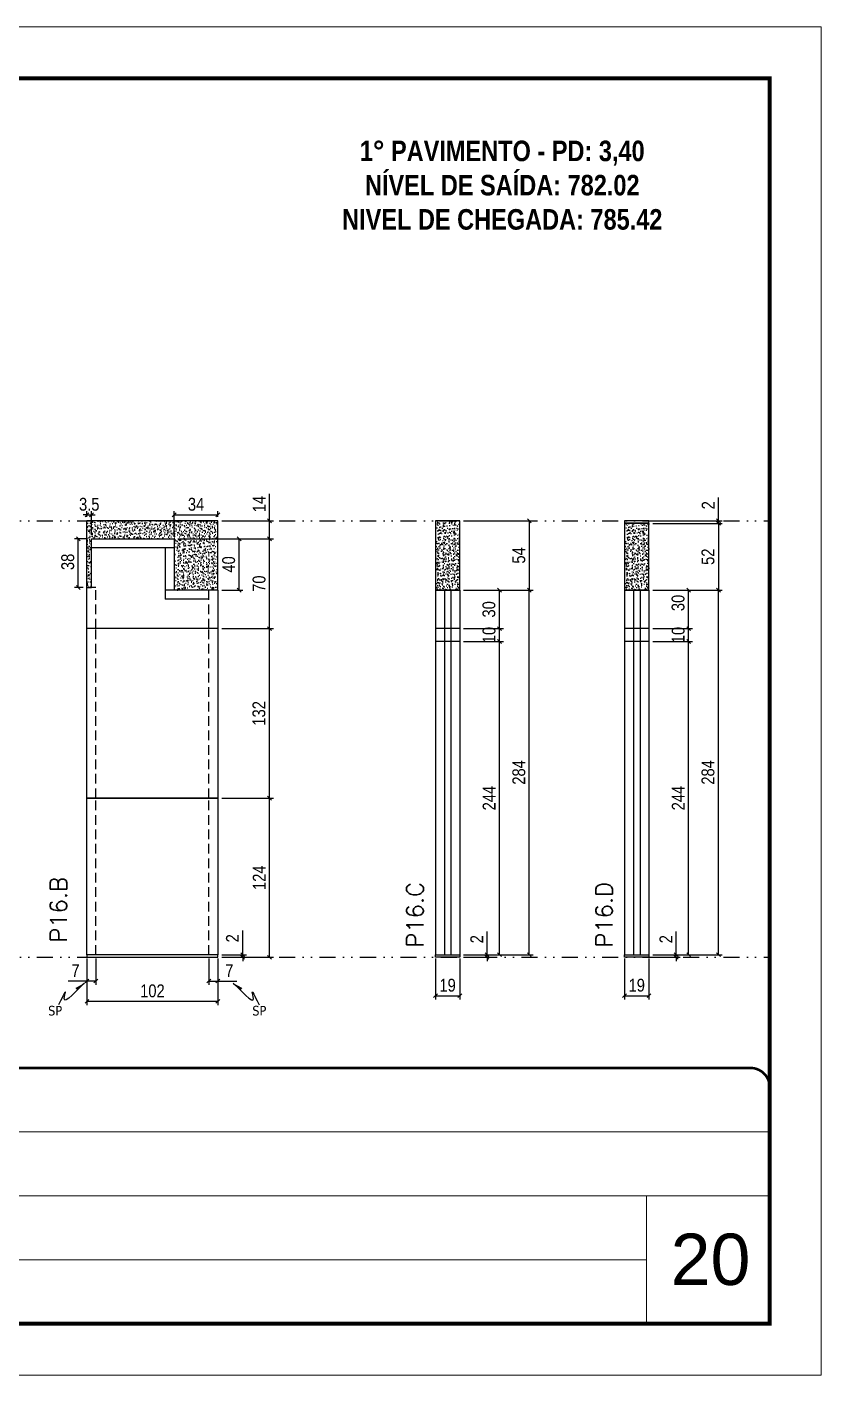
# Model space of a CAD drawing. Header units: millimetres. Extents: x 169816 to 178745, y 96537 to 113647.
# Drawn here: x 175451 to 176070, y 106874 to 107924 of the extents above; entities that cross this region are included whole.
import ezdxf

# ---------------------------------------------------------------- set-up
doc = ezdxf.new("R2010")
doc.units = ezdxf.units.MM
for name, pattern in [('CONTINUO', [0]), ('DASHED', [0.75, 0.5, -0.25]), ('DIVIDE2', [0.625, 0.25, -0.125, 0, -0.125, 0, -0.125]), ('HIDDEN', [0.375, 0.25, -0.125])]:
    doc.linetypes.add(name, pattern=pattern)
for name, color, linetype, lineweight in [('CARIMBO', 255, 'Continuous', 9), ('Folhas', 255, 'Continuous', 9), ('SARRAFO DE PRESSAO', 251, 'DASHED', 9), ('Texto Seção', 7, 'Continuous', 15)]:
    doc.layers.add(name, color=color, linetype=linetype, lineweight=lineweight)
for name, color, linetype in [('COTA', 241, 'Continuous'), ('NOMENCLATURA', 7, 'Continuous'), ('Nível', 160, 'Continuous'), ('Painéis', 200, 'Continuous'), ('SARR_2.2x7', 40, 'Continuous'), ('Sarrafo de Pressão', 42, 'HIDDEN'), ('texto', 7, 'Continuous')]:
    doc.layers.add(name, color=color, linetype=linetype)
doc.styles.add('ARIAL', font='arial.ttf')
doc.styles.add('COTA TECNICA', font='techl___.ttf', dxfattribs={"height": 10})
doc.styles.add('COTA TECNICA-50', font='techl___.ttf', dxfattribs={"height": 10})
doc.styles.add('REGUA-120', font='ROMANS.shx', dxfattribs={"height": 15})
doc.styles.add('ROMANC', font='techb___.ttf', dxfattribs={"height": 2.5})
doc.styles.get("Standard").update_dxf_attribs({"font": 'arial.ttf'})
doc.dimstyles.new('COTA PAINEL-50', dxfattribs={"dimtxt": 10, "dimasz": 3, "dimexe": 3, "dimexo": 3, "dimgap": 3, "dimtad": 1, "dimdec": 1, "dimzin": 12, "dimdsep": 46, "dimtxsty": 'COTA TECNICA-50', "dimblk1": 'OBLIQUE', "dimblk2": 'OBLIQUE', "dimsah": 1, "dimcen": 0.9, "dimclrd": 4, "dimclre": 4, "dimclrt": 240, "dimadec": 1, "dimazin": 3, "dimtfac": 1, "dimtdec": 1, "dimtmove": 0, "dimatfit": 3, "dimfxl": 1, "dimtolj": 1, "dimtzin": 12, "dimarcsym": 0})
doc.dimstyles.new('PAINEL', dxfattribs={"dimtxt": 10, "dimasz": 3, "dimexe": 3, "dimexo": 3, "dimgap": 3, "dimtad": 1, "dimdec": 1, "dimzin": 12, "dimdsep": 46, "dimtxsty": 'COTA TECNICA', "dimblk1": 'OBLIQUE', "dimblk2": 'OBLIQUE', "dimsah": 1, "dimcen": 0.9, "dimclrd": 4, "dimclre": 4, "dimclrt": 240, "dimadec": 1, "dimazin": 3, "dimtfac": 1, "dimtdec": 1, "dimtmove": 0, "dimatfit": 3, "dimfxl": 1, "dimtolj": 1, "dimtzin": 12, "dimarcsym": 0})
doc.dimstyles.get("Standard").update_dxf_attribs({"dimtxt": 0.18, "dimasz": 0.18, "dimexe": 0.18, "dimexo": 0.0625, "dimgap": 0.09, "dimtad": 0, "dimtih": 1, "dimtoh": 1, "dimdec": 4, "dimzin": 0, "dimdsep": 46, "dimtxsty": 'Standard', "dimcen": 0.09, "dimadec": 0, "dimazin": 0, "dimtfac": 1, "dimtdec": 4, "dimtofl": 0, "dimtmove": 0, "dimatfit": 3, "dimfxl": 1, "dimtolj": 1, "dimtzin": 0, "dimarcsym": 0})

# ---------------------------------------------------------------- blocks, each defined once
blk = doc.blocks.new('9999999999')
at = {"color": 30, "linetype": 'CONTINUO'}
for p, q in [((98564.6, 34379.6), (99584, 34379.6)), ((98564.6, 34329.8), (99488, 34329.8)), ((99584, 34329.8), (99488, 34329.8)), ((99488, 34329.8), (99488, 34230.2)), ((98564.6, 34280), (99488, 34280))]:
    blk.add_line(p, q, dxfattribs=at)
at = {"color": 30, "linetype": 'CONTINUO', "const_width": 2}
blk.add_lwpolyline([(99584, 34230.2), (99584, 34414.4, 0.414214), (99569, 34429.4), (98229, 34429.4, 0.414214), (98214, 34414.4), (98214, 34245.2, 0.414214), (98229, 34230.2), (99584, 34230.2)], format="xyb", dxfattribs=at)
at = {"layer": 'Folhas'}
blk.add_lwpolyline([(98139, 34190.2), (99624, 34190.2), (99624, 35240.2), (98139, 35240.2)], close=True, dxfattribs=at)
at = {"layer": 'Folhas', "color": 30, "const_width": 3}
blk.add_lwpolyline([(98214, 34230.2), (99584, 34230.2), (99584, 35200.2), (98214, 35200.2)], close=True, dxfattribs=at)
blk = doc.blocks.new('_Oblique')
at = {"color": 0, "linetype": 'ByBlock', "lineweight": -2}
blk.add_line((-0.5, -0.5), (0.5, 0.5), dxfattribs=at)
blk = doc.blocks.new('*D770')
at = {"layer": 'COTA', "color": 4, "lineweight": -2, "transparency": 16777216}
for p, q in [((175769.2, 107198.6), (175769.2, 107166.7)), ((175788.2, 107198.6), (175788.2, 107166.7)), ((175769.2, 107169.7), (175788.2, 107169.7))]:
    blk.add_line(p, q, dxfattribs=at)
at = {"layer": 'Defpoints', "color": 0, "transparency": 16777216}
for p in [(175769.2, 107201.6), (175788.2, 107201.6), (175788.2, 107169.7)]:
    blk.add_point(p, dxfattribs=at)
at = {"layer": 'COTA', "color": 4, "lineweight": -2, "transparency": 16777216, "xscale": 3, "yscale": 3, "zscale": 3, "rotation": 180}
blk.add_blockref('_Oblique', (175769.2, 107169.7), dxfattribs=at)
at = {"layer": 'COTA', "color": 4, "lineweight": -2, "transparency": 16777216, "xscale": 3, "yscale": 3, "zscale": 3}
blk.add_blockref('_Oblique', (175788.2, 107169.7), dxfattribs=at)
at = {"layer": 'COTA', "color": 240, "transparency": 16777216, "insert": (175778.7, 107177.8), "char_height": 10, "attachment_point": 5, "style": 'COTA TECNICA'}
blk.add_mtext('\\A1;19', dxfattribs=at)
blk = doc.blocks.new('*D771')
at = {"layer": 'COTA', "color": 4, "lineweight": -2, "transparency": 16777216}
for p, q in [((175809.4, 107201.6), (175809.4, 107219.7)), ((175791.2, 107201.6), (175812.4, 107201.6)), ((175791.2, 107199.6), (175812.4, 107199.6)), ((175809.4, 107199.6), (175809.4, 107201.6)), ((175809.4, 107199.6), (175809.4, 107196.6))]:
    blk.add_line(p, q, dxfattribs=at)
at = {"layer": 'Defpoints', "color": 0, "transparency": 16777216}
for p in [(175788.2, 107201.6), (175788.2, 107199.6), (175809.4, 107201.6)]:
    blk.add_point(p, dxfattribs=at)
at = {"layer": 'COTA', "color": 4, "lineweight": -2, "transparency": 16777216, "xscale": 3, "yscale": 3, "zscale": 3}
for p, rotation in [((175809.4, 107201.6), 270), ((175809.4, 107199.6), 90)]:
    blk.add_blockref('_Oblique', p, dxfattribs=dict(at, rotation=rotation))
at = {"layer": 'COTA', "color": 240, "transparency": 16777216, "insert": (175801.4, 107213.7), "char_height": 10, "attachment_point": 5, "rotation": 90, "style": 'COTA TECNICA-50'}
blk.add_mtext('\\A1;2', dxfattribs=at)
blk = doc.blocks.new('*D1055')
at = {"layer": 'COTA', "color": 4, "linetype": 'ByBlock', "lineweight": -2, "transparency": 16777216}
for p, q in [((175791.2, 107539.6), (175845.3, 107539.6)), ((175842.3, 107539.6), (175842.3, 107485.6)), ((175791.2, 107485.6), (175845.3, 107485.6))]:
    blk.add_line(p, q, dxfattribs=at)
at = {"layer": 'Defpoints', "color": 0, "linetype": 'ByBlock', "transparency": 16777216}
for p in [(175788.2, 107539.6), (175788.2, 107485.6), (175842.3, 107485.6)]:
    blk.add_point(p, dxfattribs=at)
at = {"layer": 'COTA', "color": 4, "linetype": 'ByBlock', "lineweight": -2, "transparency": 16777216, "xscale": 3, "yscale": 3, "zscale": 3}
for p, rotation in [((175842.3, 107539.6), 90), ((175842.3, 107485.6), 270)]:
    blk.add_blockref('_Oblique', p, dxfattribs=dict(at, rotation=rotation))
at = {"layer": 'COTA', "color": 240, "linetype": 'ByBlock', "transparency": 16777216, "insert": (175834.2, 107512.6), "char_height": 10, "attachment_point": 5, "rotation": 90, "style": 'COTA TECNICA'}
blk.add_mtext('\\A1;54', dxfattribs=at)
blk = doc.blocks.new('*D772')
at = {"layer": 'COTA', "color": 4, "lineweight": -2, "transparency": 16777216}
for p, q in [((175791.2, 107455.6), (175822.1, 107455.6)), ((175819.1, 107445.6), (175819.1, 107455.6)), ((175791.2, 107445.6), (175822.1, 107445.6))]:
    blk.add_line(p, q, dxfattribs=at)
at = {"layer": 'Defpoints', "color": 0, "transparency": 16777216}
for p in [(175788.2, 107455.6), (175819.1, 107455.6), (175788.2, 107445.6)]:
    blk.add_point(p, dxfattribs=at)
at = {"layer": 'COTA', "color": 4, "lineweight": -2, "transparency": 16777216, "xscale": 3, "yscale": 3, "zscale": 3}
for p, rotation in [((175819.1, 107455.6), 90), ((175819.1, 107445.6), 270)]:
    blk.add_blockref('_Oblique', p, dxfattribs=dict(at, rotation=rotation))
at = {"layer": 'COTA', "color": 240, "transparency": 16777216, "insert": (175811, 107450.6), "char_height": 10, "attachment_point": 5, "rotation": 90, "style": 'COTA TECNICA-50'}
blk.add_mtext('\\A1;10', dxfattribs=at)
blk = doc.blocks.new('*D1056')
at = {"layer": 'COTA', "color": 4, "lineweight": -2, "transparency": 16777216}
for p, q in [((175791.2, 107445.6), (175822.1, 107445.6)), ((175819.1, 107201.6), (175819.1, 107445.6)), ((175791.2, 107201.6), (175822.1, 107201.6))]:
    blk.add_line(p, q, dxfattribs=at)
at = {"layer": 'Defpoints', "color": 0, "transparency": 16777216}
for p in [(175788.2, 107445.6), (175819.1, 107445.6), (175788.2, 107201.6)]:
    blk.add_point(p, dxfattribs=at)
at = {"layer": 'COTA', "color": 4, "lineweight": -2, "transparency": 16777216, "xscale": 3, "yscale": 3, "zscale": 3}
for p, rotation in [((175819.1, 107445.6), 90), ((175819.1, 107201.6), 270)]:
    blk.add_blockref('_Oblique', p, dxfattribs=dict(at, rotation=rotation))
at = {"layer": 'COTA', "color": 240, "transparency": 16777216, "insert": (175811, 107323.6), "char_height": 10, "attachment_point": 5, "rotation": 90, "style": 'COTA TECNICA'}
blk.add_mtext('\\A1;244', dxfattribs=at)
blk = doc.blocks.new('*D773')
at = {"layer": 'COTA', "color": 4, "lineweight": -2, "transparency": 16777216}
for p, q in [((175497.8, 107198.6), (175497.8, 107162.3)), ((175599.8, 107198.6), (175599.8, 107162.3)), ((175599.8, 107165.3), (175497.8, 107165.3))]:
    blk.add_line(p, q, dxfattribs=at)
at = {"layer": 'Defpoints', "color": 0, "transparency": 16777216}
for p in [(175497.8, 107201.6), (175599.8, 107201.6), (175497.8, 107165.3)]:
    blk.add_point(p, dxfattribs=at)
at = {"layer": 'COTA', "color": 4, "lineweight": -2, "transparency": 16777216, "xscale": 3, "yscale": 3, "zscale": 3, "rotation": 180}
blk.add_blockref('_Oblique', (175497.8, 107165.3), dxfattribs=at)
at = {"layer": 'COTA', "color": 4, "lineweight": -2, "transparency": 16777216, "xscale": 3, "yscale": 3, "zscale": 3}
blk.add_blockref('_Oblique', (175599.8, 107165.3), dxfattribs=at)
at = {"layer": 'COTA', "color": 240, "transparency": 16777216, "insert": (175548.8, 107173.4), "char_height": 10, "attachment_point": 5, "style": 'COTA TECNICA'}
blk.add_mtext('\\A1;102', dxfattribs=at)
blk = doc.blocks.new('*D774')
at = {"layer": 'COTA', "color": 4, "lineweight": -2, "transparency": 16777216}
for p, q in [((175592.8, 107198.6), (175592.8, 107178.1)), ((175599.8, 107196.6), (175599.8, 107178.1)), ((175592.8, 107181.1), (175599.8, 107181.1)), ((175599.8, 107181.1), (175614.5, 107181.1))]:
    blk.add_line(p, q, dxfattribs=at)
at = {"layer": 'Defpoints', "color": 0, "transparency": 16777216}
for p in [(175592.8, 107201.6), (175599.8, 107199.6), (175599.8, 107181.1)]:
    blk.add_point(p, dxfattribs=at)
at = {"layer": 'COTA', "color": 4, "lineweight": -2, "transparency": 16777216, "xscale": 3, "yscale": 3, "zscale": 3, "rotation": 180}
blk.add_blockref('_Oblique', (175592.8, 107181.1), dxfattribs=at)
at = {"layer": 'COTA', "color": 4, "lineweight": -2, "transparency": 16777216, "xscale": 3, "yscale": 3, "zscale": 3}
blk.add_blockref('_Oblique', (175599.8, 107181.1), dxfattribs=at)
at = {"layer": 'COTA', "color": 240, "transparency": 16777216, "insert": (175608.7, 107189.2), "char_height": 10, "attachment_point": 5, "style": 'COTA TECNICA-50'}
blk.add_mtext('\\A1;7', dxfattribs=at)
blk = doc.blocks.new('*D775')
at = {"layer": 'COTA', "color": 4, "lineweight": -2, "transparency": 16777216}
for p, q in [((175497.8, 107196.6), (175497.8, 107178.1)), ((175504.8, 107198.6), (175504.8, 107178.1)), ((175497.8, 107181.1), (175483.1, 107181.1)), ((175504.8, 107181.1), (175497.8, 107181.1))]:
    blk.add_line(p, q, dxfattribs=at)
at = {"layer": 'Defpoints', "color": 0, "transparency": 16777216}
for p in [(175497.8, 107199.6), (175504.8, 107201.6), (175497.8, 107181.1)]:
    blk.add_point(p, dxfattribs=at)
at = {"layer": 'COTA', "color": 4, "lineweight": -2, "transparency": 16777216, "xscale": 3, "yscale": 3, "zscale": 3, "rotation": 180}
blk.add_blockref('_Oblique', (175497.8, 107181.1), dxfattribs=at)
at = {"layer": 'COTA', "color": 4, "lineweight": -2, "transparency": 16777216, "xscale": 3, "yscale": 3, "zscale": 3}
blk.add_blockref('_Oblique', (175504.8, 107181.1), dxfattribs=at)
at = {"layer": 'COTA', "color": 240, "transparency": 16777216, "insert": (175488.9, 107189.2), "char_height": 10, "attachment_point": 5, "style": 'COTA TECNICA-50'}
blk.add_mtext('\\A1;7', dxfattribs=at)
blk = doc.blocks.new('*D776')
at = {"layer": 'COTA', "color": 4, "linetype": 'ByBlock', "lineweight": -2, "transparency": 16777216}
for p, q in [((175602.8, 107323.6), (175643, 107323.6)), ((175640, 107199.6), (175640, 107323.6)), ((175602.8, 107199.6), (175643, 107199.6))]:
    blk.add_line(p, q, dxfattribs=at)
at = {"layer": 'Defpoints', "color": 0, "linetype": 'ByBlock', "transparency": 16777216}
for p in [(175599.8, 107323.6), (175640, 107323.6), (175599.8, 107199.6)]:
    blk.add_point(p, dxfattribs=at)
at = {"layer": 'COTA', "color": 4, "linetype": 'ByBlock', "lineweight": -2, "transparency": 16777216, "xscale": 3, "yscale": 3, "zscale": 3}
for p, rotation in [((175640, 107323.6), 90), ((175640, 107199.6), 270)]:
    blk.add_blockref('_Oblique', p, dxfattribs=dict(at, rotation=rotation))
at = {"layer": 'COTA', "color": 240, "linetype": 'ByBlock', "transparency": 16777216, "insert": (175632, 107261.6), "char_height": 10, "attachment_point": 5, "rotation": 90, "style": 'COTA TECNICA'}
blk.add_mtext('\\A1;124', dxfattribs=at)
blk = doc.blocks.new('*D777')
at = {"layer": 'COTA', "color": 4, "lineweight": -2, "transparency": 16777216}
for p, q in [((175619.1, 107201.6), (175619.1, 107220.4)), ((175602.8, 107201.6), (175622.1, 107201.6)), ((175602.8, 107199.6), (175622.1, 107199.6)), ((175619.1, 107199.6), (175619.1, 107201.6)), ((175619.1, 107199.6), (175619.1, 107196.6))]:
    blk.add_line(p, q, dxfattribs=at)
at = {"layer": 'Defpoints', "color": 0, "transparency": 16777216}
for p in [(175599.8, 107201.6), (175599.8, 107199.6), (175619.1, 107199.6)]:
    blk.add_point(p, dxfattribs=at)
at = {"layer": 'COTA', "color": 4, "lineweight": -2, "transparency": 16777216, "xscale": 3, "yscale": 3, "zscale": 3}
for p, rotation in [((175619.1, 107201.6), 270), ((175619.1, 107199.6), 90)]:
    blk.add_blockref('_Oblique', p, dxfattribs=dict(at, rotation=rotation))
at = {"layer": 'COTA', "color": 240, "transparency": 16777216, "insert": (175611.1, 107214.4), "char_height": 10, "attachment_point": 5, "rotation": 90, "style": 'COTA TECNICA-50'}
blk.add_mtext('\\A1;2', dxfattribs=at)
blk = doc.blocks.new('*D778')
at = {"layer": 'COTA', "color": 4, "linetype": 'ByBlock', "lineweight": -2, "transparency": 16777216}
for p, q in [((175602.8, 107323.6), (175643, 107323.6)), ((175640, 107199.6), (175640, 107323.6)), ((175602.8, 107199.6), (175643, 107199.6))]:
    blk.add_line(p, q, dxfattribs=at)
at = {"layer": 'Defpoints', "color": 0, "linetype": 'ByBlock', "transparency": 16777216}
for p in [(175599.8, 107323.6), (175640, 107323.6), (175599.8, 107199.6)]:
    blk.add_point(p, dxfattribs=at)
at = {"layer": 'COTA', "color": 4, "linetype": 'ByBlock', "lineweight": -2, "transparency": 16777216, "xscale": 3, "yscale": 3, "zscale": 3}
for p, rotation in [((175640, 107323.6), 90), ((175640, 107199.6), 270)]:
    blk.add_blockref('_Oblique', p, dxfattribs=dict(at, rotation=rotation))
at = {"layer": 'COTA', "color": 240, "linetype": 'ByBlock', "transparency": 16777216, "insert": (175632, 107261.6), "char_height": 10, "attachment_point": 5, "rotation": 90, "style": 'COTA TECNICA'}
blk.add_mtext('\\A1;124', dxfattribs=at)
blk = doc.blocks.new('*D779')
at = {"layer": 'COTA', "color": 4, "lineweight": -2, "transparency": 16777216}
for p, q in [((175640, 107539.6), (175640, 107560.7)), ((175602.8, 107539.6), (175643, 107539.6)), ((175640, 107525.6), (175640, 107539.6)), ((175602.8, 107525.6), (175643, 107525.6))]:
    blk.add_line(p, q, dxfattribs=at)
at = {"layer": 'Defpoints', "color": 0, "transparency": 16777216}
for p in [(175599.8, 107539.6), (175599.8, 107525.6), (175640, 107525.6)]:
    blk.add_point(p, dxfattribs=at)
at = {"layer": 'COTA', "color": 4, "lineweight": -2, "transparency": 16777216, "xscale": 3, "yscale": 3, "zscale": 3}
for p, rotation in [((175640, 107539.6), 90), ((175640, 107525.6), 270)]:
    blk.add_blockref('_Oblique', p, dxfattribs=dict(at, rotation=rotation))
at = {"layer": 'COTA', "color": 240, "transparency": 16777216, "insert": (175632, 107552.6), "char_height": 10, "attachment_point": 5, "rotation": 90, "style": 'COTA TECNICA-50'}
blk.add_mtext('\\A1;14', dxfattribs=at)
blk = doc.blocks.new('*D1057')
at = {"layer": 'COTA', "color": 4, "lineweight": -2, "transparency": 16777216}
for p, q in [((175498.3, 107525.6), (175488.1, 107525.6)), ((175491.1, 107487.6), (175491.1, 107525.6)), ((175494.8, 107487.6), (175488.1, 107487.6))]:
    blk.add_line(p, q, dxfattribs=at)
at = {"layer": 'Defpoints', "color": 0, "transparency": 16777216}
for p in [(175491.1, 107525.6), (175501.3, 107525.6), (175497.8, 107487.6)]:
    blk.add_point(p, dxfattribs=at)
at = {"layer": 'COTA', "color": 4, "lineweight": -2, "transparency": 16777216, "xscale": 3, "yscale": 3, "zscale": 3}
for p, rotation in [((175491.1, 107525.6), 90), ((175491.1, 107487.6), 270)]:
    blk.add_blockref('_Oblique', p, dxfattribs=dict(at, rotation=rotation))
at = {"layer": 'COTA', "color": 240, "transparency": 16777216, "insert": (175482.9, 107507.6), "char_height": 10, "attachment_point": 5, "rotation": 90, "style": 'COTA TECNICA'}
blk.add_mtext('\\A1;38', dxfattribs=at)
blk = doc.blocks.new('*D780')
at = {"layer": 'COTA', "color": 4, "lineweight": -2, "transparency": 16777216}
for p, q in [((175791.2, 107485.6), (175845.3, 107485.6)), ((175842.3, 107201.6), (175842.3, 107485.6)), ((175791.2, 107201.6), (175845.3, 107201.6))]:
    blk.add_line(p, q, dxfattribs=at)
at = {"layer": 'Defpoints', "color": 0, "transparency": 16777216}
for p in [(175788.2, 107485.6), (175842.3, 107485.6), (175788.2, 107201.6)]:
    blk.add_point(p, dxfattribs=at)
at = {"layer": 'COTA', "color": 4, "lineweight": -2, "transparency": 16777216, "xscale": 3, "yscale": 3, "zscale": 3}
for p, rotation in [((175842.3, 107485.6), 90), ((175842.3, 107201.6), 270)]:
    blk.add_blockref('_Oblique', p, dxfattribs=dict(at, rotation=rotation))
at = {"layer": 'COTA', "color": 240, "transparency": 16777216, "insert": (175834.2, 107343.6), "char_height": 10, "attachment_point": 5, "rotation": 90, "style": 'COTA TECNICA'}
blk.add_mtext('\\A1;284', dxfattribs=at)
blk = doc.blocks.new('*D1068')
at = {"layer": 'COTA', "color": 4, "lineweight": -2, "transparency": 16777216}
for p, q in [((175497.8, 107544.2), (175494.8, 107544.2)), ((175497.8, 107542.6), (175497.8, 107547.2)), ((175497.8, 107544.2), (175501.3, 107544.2)), ((175501.3, 107528.6), (175501.3, 107547.2)), ((175501.3, 107544.2), (175504.3, 107544.2))]:
    blk.add_line(p, q, dxfattribs=at)
at = {"layer": 'Defpoints', "color": 0, "transparency": 16777216}
for p in [(175501.3, 107544.2), (175497.8, 107539.6), (175501.3, 107525.6)]:
    blk.add_point(p, dxfattribs=at)
at = {"layer": 'COTA', "color": 4, "lineweight": -2, "transparency": 16777216, "xscale": 3, "yscale": 3, "zscale": 3}
blk.add_blockref('_Oblique', (175497.8, 107544.2), dxfattribs=at)
at = {"layer": 'COTA', "color": 4, "lineweight": -2, "transparency": 16777216, "xscale": 3, "yscale": 3, "zscale": 3, "rotation": 180}
blk.add_blockref('_Oblique', (175501.3, 107544.2), dxfattribs=at)
at = {"layer": 'COTA', "color": 240, "transparency": 16777216, "insert": (175499.6, 107552.4), "char_height": 10, "attachment_point": 5, "style": 'COTA TECNICA'}
blk.add_mtext('\\A1;3.5', dxfattribs=at)
blk = doc.blocks.new('*D802')
at = {"layer": 'COTA', "color": 4, "lineweight": -2, "transparency": 16777216}
for p, q in [((175916.5, 107198.6), (175916.5, 107166.7)), ((175935.5, 107198.6), (175935.5, 107166.7)), ((175916.5, 107169.7), (175935.5, 107169.7))]:
    blk.add_line(p, q, dxfattribs=at)
at = {"layer": 'Defpoints', "color": 0, "transparency": 16777216}
for p in [(175916.5, 107201.6), (175935.5, 107201.6), (175935.5, 107169.7)]:
    blk.add_point(p, dxfattribs=at)
at = {"layer": 'COTA', "color": 4, "lineweight": -2, "transparency": 16777216, "xscale": 3, "yscale": 3, "zscale": 3, "rotation": 180}
blk.add_blockref('_Oblique', (175916.5, 107169.7), dxfattribs=at)
at = {"layer": 'COTA', "color": 4, "lineweight": -2, "transparency": 16777216, "xscale": 3, "yscale": 3, "zscale": 3}
blk.add_blockref('_Oblique', (175935.5, 107169.7), dxfattribs=at)
at = {"layer": 'COTA', "color": 240, "transparency": 16777216, "insert": (175926, 107177.8), "char_height": 10, "attachment_point": 5, "style": 'COTA TECNICA'}
blk.add_mtext('\\A1;19', dxfattribs=at)
blk = doc.blocks.new('*D803')
at = {"layer": 'COTA', "color": 4, "lineweight": -2, "transparency": 16777216}
for p, q in [((175956.7, 107201.6), (175956.7, 107219.7)), ((175938.5, 107201.6), (175959.7, 107201.6)), ((175938.5, 107199.6), (175959.7, 107199.6)), ((175956.7, 107199.6), (175956.7, 107201.6)), ((175956.7, 107199.6), (175956.7, 107196.6))]:
    blk.add_line(p, q, dxfattribs=at)
at = {"layer": 'Defpoints', "color": 0, "transparency": 16777216}
for p in [(175935.5, 107201.6), (175935.5, 107199.6), (175956.7, 107201.6)]:
    blk.add_point(p, dxfattribs=at)
at = {"layer": 'COTA', "color": 4, "lineweight": -2, "transparency": 16777216, "xscale": 3, "yscale": 3, "zscale": 3}
for p, rotation in [((175956.7, 107201.6), 270), ((175956.7, 107199.6), 90)]:
    blk.add_blockref('_Oblique', p, dxfattribs=dict(at, rotation=rotation))
at = {"layer": 'COTA', "color": 240, "transparency": 16777216, "insert": (175948.7, 107213.7), "char_height": 10, "attachment_point": 5, "rotation": 90, "style": 'COTA TECNICA-50'}
blk.add_mtext('\\A1;2', dxfattribs=at)
blk = doc.blocks.new('*D1069')
at = {"layer": 'COTA', "color": 4, "linetype": 'ByBlock', "lineweight": -2, "transparency": 16777216}
for p, q in [((175938.5, 107537.6), (175992.6, 107537.6)), ((175989.6, 107537.6), (175989.6, 107485.6)), ((175938.5, 107485.6), (175992.6, 107485.6))]:
    blk.add_line(p, q, dxfattribs=at)
at = {"layer": 'Defpoints', "color": 0, "linetype": 'ByBlock', "transparency": 16777216}
for p in [(175935.5, 107537.6), (175935.5, 107485.6), (175989.6, 107485.6)]:
    blk.add_point(p, dxfattribs=at)
at = {"layer": 'COTA', "color": 4, "linetype": 'ByBlock', "lineweight": -2, "transparency": 16777216, "xscale": 3, "yscale": 3, "zscale": 3}
for p, rotation in [((175989.6, 107537.6), 90), ((175989.6, 107485.6), 270)]:
    blk.add_blockref('_Oblique', p, dxfattribs=dict(at, rotation=rotation))
at = {"layer": 'COTA', "color": 240, "linetype": 'ByBlock', "transparency": 16777216, "insert": (175981.5, 107511.6), "char_height": 10, "attachment_point": 5, "rotation": 90, "style": 'COTA TECNICA'}
blk.add_mtext('\\A1;52', dxfattribs=at)
blk = doc.blocks.new('*D1070')
at = {"layer": 'COTA', "color": 4, "lineweight": -2, "transparency": 16777216}
for p, q in [((175938.5, 107445.6), (175969.4, 107445.6)), ((175966.4, 107201.6), (175966.4, 107445.6)), ((175938.5, 107201.6), (175969.4, 107201.6))]:
    blk.add_line(p, q, dxfattribs=at)
at = {"layer": 'Defpoints', "color": 0, "transparency": 16777216}
for p in [(175935.5, 107445.6), (175966.4, 107445.6), (175935.5, 107201.6)]:
    blk.add_point(p, dxfattribs=at)
at = {"layer": 'COTA', "color": 4, "lineweight": -2, "transparency": 16777216, "xscale": 3, "yscale": 3, "zscale": 3}
for p, rotation in [((175966.4, 107445.6), 90), ((175966.4, 107201.6), 270)]:
    blk.add_blockref('_Oblique', p, dxfattribs=dict(at, rotation=rotation))
at = {"layer": 'COTA', "color": 240, "transparency": 16777216, "insert": (175958.3, 107323.6), "char_height": 10, "attachment_point": 5, "rotation": 90, "style": 'COTA TECNICA'}
blk.add_mtext('\\A1;244', dxfattribs=at)
blk = doc.blocks.new('*D804')
at = {"layer": 'COTA', "color": 4, "lineweight": -2, "transparency": 16777216}
for p, q in [((175938.5, 107485.6), (175992.6, 107485.6)), ((175989.6, 107201.6), (175989.6, 107485.6)), ((175938.5, 107201.6), (175992.6, 107201.6))]:
    blk.add_line(p, q, dxfattribs=at)
at = {"layer": 'Defpoints', "color": 0, "transparency": 16777216}
for p in [(175935.5, 107485.6), (175989.6, 107485.6), (175935.5, 107201.6)]:
    blk.add_point(p, dxfattribs=at)
at = {"layer": 'COTA', "color": 4, "lineweight": -2, "transparency": 16777216, "xscale": 3, "yscale": 3, "zscale": 3}
for p, rotation in [((175989.6, 107485.6), 90), ((175989.6, 107201.6), 270)]:
    blk.add_blockref('_Oblique', p, dxfattribs=dict(at, rotation=rotation))
at = {"layer": 'COTA', "color": 240, "transparency": 16777216, "insert": (175981.5, 107343.6), "char_height": 10, "attachment_point": 5, "rotation": 90, "style": 'COTA TECNICA'}
blk.add_mtext('\\A1;284', dxfattribs=at)
blk = doc.blocks.new('*D1071')
at = {"layer": 'COTA', "color": 4, "lineweight": -2, "transparency": 16777216}
for p, q in [((175602.8, 107455.6), (175643, 107455.6)), ((175640, 107323.6), (175640, 107455.6)), ((175602.8, 107323.6), (175643, 107323.6))]:
    blk.add_line(p, q, dxfattribs=at)
at = {"layer": 'Defpoints', "color": 0, "transparency": 16777216}
for p in [(175599.8, 107455.6), (175640, 107455.6), (175599.8, 107323.6)]:
    blk.add_point(p, dxfattribs=at)
at = {"layer": 'COTA', "color": 4, "lineweight": -2, "transparency": 16777216, "xscale": 3, "yscale": 3, "zscale": 3}
for p, rotation in [((175640, 107455.6), 90), ((175640, 107323.6), 270)]:
    blk.add_blockref('_Oblique', p, dxfattribs=dict(at, rotation=rotation))
at = {"layer": 'COTA', "color": 240, "transparency": 16777216, "insert": (175631.8, 107389.6), "char_height": 10, "attachment_point": 5, "rotation": 90, "style": 'COTA TECNICA'}
blk.add_mtext('\\A1;132', dxfattribs=at)
blk = doc.blocks.new('*D1072')
at = {"layer": 'COTA', "color": 4, "lineweight": -2, "transparency": 16777216}
for p, q in [((175602.8, 107525.6), (175643, 107525.6)), ((175640, 107455.6), (175640, 107525.6)), ((175602.8, 107455.6), (175643, 107455.6))]:
    blk.add_line(p, q, dxfattribs=at)
at = {"layer": 'Defpoints', "color": 0, "transparency": 16777216}
for p in [(175599.8, 107525.6), (175640, 107525.6), (175599.8, 107455.6)]:
    blk.add_point(p, dxfattribs=at)
at = {"layer": 'COTA', "color": 4, "lineweight": -2, "transparency": 16777216, "xscale": 3, "yscale": 3, "zscale": 3}
for p, rotation in [((175640, 107525.6), 90), ((175640, 107455.6), 270)]:
    blk.add_blockref('_Oblique', p, dxfattribs=dict(at, rotation=rotation))
at = {"layer": 'COTA', "color": 240, "transparency": 16777216, "insert": (175631.9, 107490.6), "char_height": 10, "attachment_point": 5, "rotation": 90, "style": 'COTA TECNICA'}
blk.add_mtext('\\A1;70', dxfattribs=at)
blk = doc.blocks.new('*D805')
at = {"layer": 'COTA', "color": 4, "lineweight": -2, "transparency": 16777216}
for p, q in [((175791.2, 107485.6), (175822.1, 107485.6)), ((175819.1, 107455.6), (175819.1, 107485.6)), ((175791.2, 107455.6), (175822.1, 107455.6))]:
    blk.add_line(p, q, dxfattribs=at)
at = {"layer": 'Defpoints', "color": 0, "transparency": 16777216}
for p in [(175788.2, 107485.6), (175819.1, 107485.6), (175788.2, 107455.6)]:
    blk.add_point(p, dxfattribs=at)
at = {"layer": 'COTA', "color": 4, "lineweight": -2, "transparency": 16777216, "xscale": 3, "yscale": 3, "zscale": 3}
for p, rotation in [((175819.1, 107485.6), 90), ((175819.1, 107455.6), 270)]:
    blk.add_blockref('_Oblique', p, dxfattribs=dict(at, rotation=rotation))
at = {"layer": 'COTA', "color": 240, "transparency": 16777216, "insert": (175810.9, 107470.6), "char_height": 10, "attachment_point": 5, "rotation": 90, "style": 'COTA TECNICA'}
blk.add_mtext('\\A1;30', dxfattribs=at)
blk = doc.blocks.new('*D806')
at = {"layer": 'COTA', "color": 4, "lineweight": -2, "transparency": 16777216}
for p, q in [((175938.5, 107455.6), (175969.4, 107455.6)), ((175966.4, 107445.6), (175966.4, 107455.6)), ((175938.5, 107445.6), (175969.4, 107445.6))]:
    blk.add_line(p, q, dxfattribs=at)
at = {"layer": 'Defpoints', "color": 0, "transparency": 16777216}
for p in [(175935.5, 107455.6), (175966.4, 107455.6), (175935.5, 107445.6)]:
    blk.add_point(p, dxfattribs=at)
at = {"layer": 'COTA', "color": 4, "lineweight": -2, "transparency": 16777216, "xscale": 3, "yscale": 3, "zscale": 3}
for p, rotation in [((175966.4, 107455.6), 90), ((175966.4, 107445.6), 270)]:
    blk.add_blockref('_Oblique', p, dxfattribs=dict(at, rotation=rotation))
at = {"layer": 'COTA', "color": 240, "transparency": 16777216, "insert": (175958.3, 107450.6), "char_height": 10, "attachment_point": 5, "rotation": 90, "style": 'COTA TECNICA'}
blk.add_mtext('\\A1;10', dxfattribs=at)
blk = doc.blocks.new('*D1073')
at = {"layer": 'COTA', "color": 4, "lineweight": -2, "transparency": 16777216}
for p, q in [((175938.5, 107485.6), (175969.4, 107485.6)), ((175966.4, 107455.6), (175966.4, 107485.6)), ((175938.5, 107455.6), (175969.4, 107455.6))]:
    blk.add_line(p, q, dxfattribs=at)
at = {"layer": 'Defpoints', "color": 0, "transparency": 16777216}
for p in [(175935.5, 107485.6), (175966.4, 107485.6), (175935.5, 107455.6)]:
    blk.add_point(p, dxfattribs=at)
at = {"layer": 'COTA', "color": 4, "lineweight": -2, "transparency": 16777216, "xscale": 3, "yscale": 3, "zscale": 3}
for p, rotation in [((175966.4, 107485.6), 90), ((175966.4, 107455.6), 270)]:
    blk.add_blockref('_Oblique', p, dxfattribs=dict(at, rotation=rotation))
at = {"layer": 'COTA', "color": 240, "transparency": 16777216, "insert": (175958.2, 107475.6), "char_height": 10, "attachment_point": 5, "rotation": 90, "style": 'COTA TECNICA'}
blk.add_mtext('\\A1;30', dxfattribs=at)
blk = doc.blocks.new('*D1077')
at = {"layer": 'COTA', "color": 4, "lineweight": -2, "transparency": 16777216}
for p, q in [((175565.8, 107528.6), (175565.8, 107547.2)), ((175565.8, 107544.2), (175599.8, 107544.2)), ((175599.8, 107542.6), (175599.8, 107547.2))]:
    blk.add_line(p, q, dxfattribs=at)
at = {"layer": 'Defpoints', "color": 0, "transparency": 16777216}
for p in [(175599.8, 107544.2), (175599.8, 107539.6), (175565.8, 107525.6)]:
    blk.add_point(p, dxfattribs=at)
at = {"layer": 'COTA', "color": 4, "lineweight": -2, "transparency": 16777216, "xscale": 3, "yscale": 3, "zscale": 3, "rotation": 180}
blk.add_blockref('_Oblique', (175565.8, 107544.2), dxfattribs=at)
at = {"layer": 'COTA', "color": 4, "lineweight": -2, "transparency": 16777216, "xscale": 3, "yscale": 3, "zscale": 3}
blk.add_blockref('_Oblique', (175599.8, 107544.2), dxfattribs=at)
at = {"layer": 'COTA', "color": 240, "transparency": 16777216, "insert": (175582.8, 107552.4), "char_height": 10, "attachment_point": 5, "style": 'COTA TECNICA'}
blk.add_mtext('\\A1;34', dxfattribs=at)
blk = doc.blocks.new('*D1078')
at = {"layer": 'COTA', "color": 4, "lineweight": -2, "transparency": 16777216}
for p, q in [((175568.8, 107525.6), (175619.3, 107525.6)), ((175616.3, 107485.6), (175616.3, 107525.6)), ((175602.8, 107485.6), (175619.3, 107485.6))]:
    blk.add_line(p, q, dxfattribs=at)
at = {"layer": 'Defpoints', "color": 0, "transparency": 16777216}
for p in [(175565.8, 107525.6), (175616.3, 107525.6), (175599.8, 107485.6)]:
    blk.add_point(p, dxfattribs=at)
at = {"layer": 'COTA', "color": 4, "lineweight": -2, "transparency": 16777216, "xscale": 3, "yscale": 3, "zscale": 3}
for p, rotation in [((175616.3, 107525.6), 90), ((175616.3, 107485.6), 270)]:
    blk.add_blockref('_Oblique', p, dxfattribs=dict(at, rotation=rotation))
at = {"layer": 'COTA', "color": 240, "transparency": 16777216, "insert": (175608.2, 107505.6), "char_height": 10, "attachment_point": 5, "rotation": 90, "style": 'COTA TECNICA'}
blk.add_mtext('\\A1;40', dxfattribs=at)
blk = doc.blocks.new('*D1557')
at = {"layer": 'COTA', "color": 4, "lineweight": -2, "transparency": 16777216}
for p, q in [((175989.6, 107539.6), (175989.6, 107557.7)), ((175938.5, 107539.6), (175992.6, 107539.6)), ((175938.5, 107537.6), (175992.6, 107537.6)), ((175989.6, 107537.6), (175989.6, 107539.6)), ((175989.6, 107537.6), (175989.6, 107534.6))]:
    blk.add_line(p, q, dxfattribs=at)
at = {"layer": 'Defpoints', "color": 0, "transparency": 16777216}
for p in [(175935.5, 107539.6), (175935.5, 107537.6), (175989.6, 107539.6)]:
    blk.add_point(p, dxfattribs=at)
at = {"layer": 'COTA', "color": 4, "lineweight": -2, "transparency": 16777216, "xscale": 3, "yscale": 3, "zscale": 3}
for p, rotation in [((175989.6, 107539.6), 270), ((175989.6, 107537.6), 90)]:
    blk.add_blockref('_Oblique', p, dxfattribs=dict(at, rotation=rotation))
at = {"layer": 'COTA', "color": 240, "transparency": 16777216, "insert": (175981.6, 107551.7), "char_height": 10, "attachment_point": 5, "rotation": 90, "style": 'COTA TECNICA'}
blk.add_mtext('\\A1;2', dxfattribs=at)

msp = doc.modelspace()

# ---------------------------------------------------------------- hatches: boundary and pattern name
at = {"layer": 'COTA', "linetype": 'ByBlock'}
h = msp.add_hatch(dxfattribs=at)
h.set_pattern_fill('AR-CONC', color=256, scale=0.03)
h.paths.add_polyline_path([(175565.81, 107525.64), (175565.81, 107485.64), (175599.81, 107485.64), (175599.81, 107539.64), (175497.81, 107539.64), (175497.81, 107487.64), (175501.31, 107487.64), (175501.31, 107525.64)])
h = msp.add_hatch(dxfattribs=at)
h.set_pattern_fill('AR-CONC', color=256, scale=0.03)
h.set_pattern_definition([(50, (4763.5, 3455.7253), (5.46554007, -0.47817257), [0.5715, -6.2865]), (355, (4763.5, 3455.7253), (-1.05730264, 5.73170536), [0.4572, -5.02921753]), (100.4514447, (4763.9555, 3455.6855), (4.40823741, 5.25353256), [0.48570026, -5.34270734]), (46.1842, (4763.5, 3457.249), (8.13237123, -1.26126984), [0.85725, -9.42975]), (96.6355576, (4764.178, 3457.144), (7.12212402, 7.42278374), [0.7285507, -8.01406824]), (351.184151, (4763.5, 3457.249), (7.12212402, 7.42278374), [0.685799, -7.54379196]), (21, (4764.262, 3456.8683), (4.54843174, -3.06795595), [0.5715, -6.2865]), (326, (4764.262, 3456.8683), (1.85406085, 5.52563898), [0.4572, -5.0292]), (71.451445, (4764.641, 3456.6127), (6.40249258, 2.45768307), [0.48570026, -5.34269813]), (37.5, (4763.5, 3455.7253), (0.092658098, 2.536651166), [0, -4.96824, 0, -5.1054, 0, -5.04825]), (7.5, (4763.5, 3455.7253), (2.004589875, 3.005417245), [0, -2.91084, 0, -4.85394, 0, -1.92405]), (327.5, (4761.8007, 3455.7253), (4.067717855, -0.17186232), [0, -1.905, 0, -5.9436, 0, -7.8867]), (317.5, (4761.0387, 3455.7253), (4.44387544, 0.76279473), [0, -2.4765, 0, -3.94716, 0, -5.6007])])
h.paths.add_polyline_path([(175788.24, 107485.64), (175788.24, 107539.64), (175769.24, 107539.64), (175769.24, 107485.64)])
h = msp.add_hatch(dxfattribs=at)
h.set_pattern_fill('AR-CONC', color=256, scale=0.03)
h.set_pattern_definition([(50, (4910.7892, 3455.7253), (5.46554007, -0.47817257), [0.5715, -6.2865]), (355, (4910.789, 3455.7253), (-1.05730264, 5.73170536), [0.4572, -5.02921753]), (100.4514447, (4911.2447, 3455.6855), (4.40823741, 5.25353256), [0.48570026, -5.34270734]), (46.1842, (4910.789, 3457.249), (8.13237123, -1.26126984), [0.85725, -9.42975]), (96.6355576, (4911.467, 3457.144), (7.12212402, 7.42278374), [0.7285507, -8.01406824]), (351.184151, (4910.789, 3457.249), (7.12212402, 7.42278374), [0.685799, -7.54379196]), (21, (4911.5512, 3456.8683), (4.54843174, -3.06795595), [0.5715, -6.2865]), (326, (4911.551, 3456.8683), (1.85406085, 5.52563898), [0.4572, -5.0292]), (71.451445, (4911.93, 3456.6127), (6.40249258, 2.45768307), [0.48570026, -5.34269813]), (37.5, (4910.7892, 3455.7253), (0.092658098, 2.536651166), [0, -4.96824, 0, -5.1054, 0, -5.04825]), (7.5, (4910.7892, 3455.7253), (2.004589875, 3.005417245), [0, -2.91084, 0, -4.85394, 0, -1.92405]), (327.5, (4909.09, 3455.7253), (4.067717855, -0.17186232), [0, -1.905, 0, -5.9436, 0, -7.8867]), (317.5, (4908.328, 3455.7253), (4.44387544, 0.76279473), [0, -2.4765, 0, -3.94716, 0, -5.6007])])
h.paths.add_polyline_path([(175916.53, 107485.64), (175935.53, 107485.64), (175935.53, 107537.64), (175916.53, 107537.64)])

# ---------------------------------------------------------------- linework, layer by layer
for p, q in [((175599.81, 107539.64), (175497.81, 107539.64)), ((175497.81, 107539.64), (175497.81, 107539.64)), ((175497.81, 107487.64), (175497.81, 107539.64)), ((175599.81, 107485.64), (175599.81, 107539.64))]:
    msp.add_line(p, q, dxfattribs=at)
for points in [[(175769.24, 107485.61), (175788.24, 107485.61), (175788.24, 107539.64), (175769.24, 107539.64)], [(175916.53, 107485.61), (175935.53, 107485.61), (175935.53, 107537.64), (175916.53, 107537.64)]]:
    msp.add_lwpolyline(points, close=True, dxfattribs=at)
at = {"layer": 'Nível', "color": 4, "linetype": 'DIVIDE2', "ltscale": 50}
for p, q in [((175049.99, 107539.64), (176029.52, 107539.64)), ((175049.99, 107199.64), (176029.52, 107199.64))]:
    msp.add_line(p, q, dxfattribs=at)
at = {"layer": 'Painéis'}
for p, q in [((175501.31, 107525.64), (175565.81, 107525.64)), ((175501.31, 107487.64), (175501.31, 107525.64)), ((175565.81, 107525.64), (175565.81, 107485.64)), ((175497.81, 107387.64), (175497.81, 107487.64)), ((175497.81, 107487.64), (175501.31, 107487.64)), ((175599.81, 107485.64), (175565.81, 107485.64)), ((175599.81, 107485.64), (175599.81, 107387.64)), ((175769.24, 107485.64), (175788.24, 107485.64)), ((175769.24, 107485.61), (175769.24, 107201.64)), ((175769.24, 107485.61), (175788.24, 107485.61)), ((175788.24, 107485.61), (175769.24, 107485.61)), ((175788.24, 107485.61), (175788.24, 107201.64)), ((175916.53, 107485.64), (175935.53, 107485.64)), ((175916.53, 107485.61), (175916.53, 107201.64)), ((175916.53, 107485.61), (175935.53, 107485.61)), ((175935.53, 107485.61), (175916.53, 107485.61)), ((175935.53, 107485.61), (175935.53, 107201.64)), ((175599.81, 107455.64), (175497.81, 107455.64)), ((175788.24, 107455.64), (175769.24, 107455.64)), ((175935.53, 107455.64), (175916.53, 107455.64)), ((175788.24, 107445.64), (175769.24, 107445.64)), ((175935.53, 107445.64), (175916.53, 107445.64)), ((175497.81, 107323.64), (175497.81, 107387.64)), ((175599.81, 107387.64), (175599.81, 107323.64)), ((175497.81, 107323.64), (175599.81, 107323.64)), ((175497.81, 107201.64), (175497.81, 107323.64)), ((175599.81, 107323.64), (175497.81, 107323.64)), ((175599.81, 107323.64), (175599.81, 107201.64)), ((175599.81, 107201.64), (175497.81, 107201.64)), ((175769.24, 107201.64), (175788.24, 107201.64)), ((175769.24, 107201.64), (175788.24, 107201.64)), ((175769.24, 107199.64), (175769.24, 107201.64)), ((175788.24, 107199.64), (175769.24, 107199.64)), ((175788.24, 107201.64), (175788.24, 107199.64)), ((175916.53, 107201.64), (175935.53, 107201.64)), ((175916.53, 107201.64), (175935.53, 107201.64)), ((175916.53, 107199.64), (175916.53, 107201.64)), ((175935.53, 107199.64), (175916.53, 107199.64)), ((175935.53, 107201.64), (175935.53, 107199.64))]:
    msp.add_line(p, q, dxfattribs=at)
for points in [[(175916.53, 107537.64), (175935.53, 107537.64), (175935.53, 107539.64), (175916.53, 107539.64)], [(175497.81, 107199.64), (175599.81, 107199.64), (175599.81, 107201.64), (175497.81, 107201.64)]]:
    msp.add_lwpolyline(points, close=True, dxfattribs=at)
at = {"layer": 'SARR_2.2x7'}
for p, q in [((175565.81, 107518.64), (175501.31, 107518.64)), ((175558.81, 107518.64), (175558.81, 107478.64)), ((175565.81, 107485.64), (175558.81, 107485.64)), ((175592.81, 107478.64), (175558.81, 107478.64))]:
    msp.add_line(p, q, dxfattribs=at)
for points in [[(175776.24, 107485.64), (175776.24, 107445.64), (175776.24, 107201.64)], [(175781.24, 107485.64), (175781.24, 107445.64), (175781.24, 107201.64)], [(175923.53, 107485.64), (175923.53, 107445.64), (175923.53, 107201.64)], [(175928.53, 107485.64), (175928.53, 107445.64), (175928.53, 107201.64)]]:
    msp.add_lwpolyline(points, dxfattribs=at)
at = {"layer": 'Sarrafo de Pressão', "ltscale": 30}
for p, q in [((175504.81, 107487.64), (175497.81, 107487.64)), ((175504.81, 107455.64), (175504.81, 107487.64)), ((175592.81, 107455.64), (175592.81, 107485.64)), ((175596.31, 107485.64), (175592.81, 107485.64)), ((175504.81, 107323.64), (175504.81, 107455.64)), ((175592.81, 107323.64), (175592.81, 107455.64)), ((175504.81, 107201.64), (175504.81, 107323.64)), ((175592.81, 107201.64), (175592.81, 107323.64))]:
    msp.add_line(p, q, dxfattribs=at)

# ---------------------------------------------------------------- block references
at = {"layer": 'SARRAFO DE PRESSAO', "color": 6, "linetype": 'ByBlock'}
msp.add_blockref('9999999999', (76445.54, 72684.02), dxfattribs=at)

# ---------------------------------------------------------------- texts
at = {"layer": 'CARIMBO', "style": 'ARIAL'}
msp.add_text('20', height=40, dxfattribs=at).set_placement((175952.38, 106944.37))
at = {"layer": 'NOMENCLATURA', "color": 2, "insert": (175821.26, 107862.37), "char_height": 16, "attachment_point": 2, "style": 'ROMANC'}
msp.add_mtext_dynamic_manual_height_columns('\\P1° PAVIMENTO - PD: 3,40\\PNÍVEL DE SAÍDA: 782.02\\PNIVEL DE CHEGADA: 785.42', width=328.3607, gutter_width=1, heights=[0], dxfattribs=at)
at = {"layer": 'texto', "color": 0, "char_height": 7.5, "attachment_point": 5}
for insert in [(175473.03, 107157.96), (175632.06, 107157.96)]:
    msp.add_mtext('{\\fTahoma|b0|i0|c0|p34;\\C4;SP}', dxfattribs=dict(at, insert=insert))
at = {"layer": 'Texto Seção', "char_height": 13, "width": 285.3299, "attachment_point": 7, "rotation": 90, "style": 'REGUA-120'}
for s, insert in [('P16.B', (175482.18, 107210.89)), ('\\pxt4;P16.C', (175759.79, 107207.05)), ('\\pxt4;P16.D', (175907.08, 107207.05))]:
    msp.add_mtext(s, dxfattribs=dict(at, insert=insert))

# ---------------------------------------------------------------- dimensions: what is measured, and where the dimension line sits
at = {"layer": 'COTA'}
for base, p1, p2, picture, middle in [((175501.31, 107544.21), (175497.81, 107539.64), (175501.31, 107525.64), '*D1068', (175499.56, 107544.21)), ((175599.81, 107544.21), (175565.81, 107525.64), (175599.81, 107539.64), '*D1077', (175582.81, 107544.21))]:
    dim = msp.add_linear_dim(base=base, p1=p1, p2=p2, dimstyle='PAINEL', dxfattribs=at)
    dim.commit()
    dim.dimension.update_dxf_attribs({"geometry": picture, "text_midpoint": middle, "dimtype": 160})
for base, p1, p2, dimstyle, picture, middle in [((175640.02, 107525.64), (175599.81, 107539.64), (175599.81, 107525.64), 'COTA PAINEL-50', '*D779', (175640.02, 107552.64)), ((175491.1, 107525.64), (175497.81, 107487.64), (175501.31, 107525.64), 'PAINEL', '*D1057', (175491.1, 107507.64)), ((175819.12, 107455.64), (175788.24, 107445.64), (175788.24, 107455.64), 'COTA PAINEL-50', '*D772', (175819.12, 107450.64)), ((175966.41, 107455.64), (175935.53, 107445.64), (175935.53, 107455.64), 'PAINEL', '*D806', (175966.41, 107450.64)), ((175619.07, 107199.64), (175599.81, 107201.64), (175599.81, 107199.64), 'COTA PAINEL-50', '*D777', (175619.07, 107214.39)), ((175809.43, 107201.64), (175788.24, 107199.64), (175788.24, 107201.64), 'COTA PAINEL-50', '*D771', (175809.43, 107213.69)), ((175956.72, 107201.64), (175935.53, 107199.64), (175935.53, 107201.64), 'COTA PAINEL-50', '*D803', (175956.72, 107213.69))]:
    dim = msp.add_linear_dim(base=base, p1=p1, p2=p2, angle=90, dimstyle=dimstyle, dxfattribs=at)
    dim.commit()
    dim.dimension.update_dxf_attribs({"geometry": picture, "text_midpoint": middle, "dimtype": 160})
for base, p1, p2, angle, dimstyle, picture, middle in [((175989.62, 107539.64), (175935.53, 107537.64), (175935.53, 107539.64), 90, 'PAINEL', '*D1557', (175981.62, 107551.69)), ((175616.34, 107525.64), (175599.81, 107485.64), (175565.81, 107525.64), 90, 'PAINEL', '*D1078', (175608.24, 107505.64)), ((175842.33, 107485.64), (175788.24, 107201.64), (175788.24, 107485.64), 90, 'PAINEL', '*D780', (175834.23, 107343.64)), ((175819.12, 107485.64), (175788.24, 107455.64), (175788.24, 107485.64), 90, 'PAINEL', '*D805', (175810.9, 107470.64)), ((175989.62, 107485.64), (175935.53, 107201.64), (175935.53, 107485.64), 90, 'PAINEL', '*D804', (175981.52, 107343.64)), ((175640.02, 107455.64), (175599.81, 107323.64), (175599.81, 107455.64), 90, 'PAINEL', '*D1071', (175631.81, 107389.64)), ((175819.12, 107445.64), (175788.24, 107201.64), (175788.24, 107445.64), 90, 'PAINEL', '*D1056', (175811.05, 107323.64)), ((175966.41, 107445.64), (175935.53, 107201.64), (175935.53, 107445.64), 90, 'PAINEL', '*D1070', (175958.33, 107323.64)), ((175497.81, 107181.13), (175504.81, 107201.64), (175497.81, 107199.64), 180, 'COTA PAINEL-50', '*D775', (175488.94, 107189.2))]:
    dim = msp.add_linear_dim(base=base, p1=p1, p2=p2, angle=angle, dimstyle=dimstyle, dxfattribs=at)
    dim.commit()
    dim.dimension.update_dxf_attribs({"geometry": picture, "text_midpoint": middle})
at = {"layer": 'COTA', "linetype": 'ByBlock'}
for base, p1, p2, picture, middle in [((175842.33, 107485.61), (175788.24, 107539.64), (175788.24, 107485.61), '*D1055', (175834.22, 107512.63)), ((175989.62, 107485.61), (175935.53, 107537.64), (175935.53, 107485.61), '*D1069', (175981.51, 107511.63))]:
    dim = msp.add_linear_dim(base=base, p1=p1, p2=p2, angle=90, dimstyle='PAINEL', dxfattribs=at)
    dim.commit()
    dim.dimension.update_dxf_attribs({"geometry": picture, "text_midpoint": middle})
at = {"layer": 'COTA'}
for base, p1, p2, angle, override, picture, middle in [((175640.02, 107525.64), (175599.81, 107455.64), (175599.81, 107525.64), 90, {"dimtmove": 1}, '*D1072', (175631.92, 107490.64)), ((175497.81, 107165.28), (175599.81, 107201.64), (175497.81, 107201.64), 180, {"dimarcsym": 2}, '*D773', (175548.81, 107173.38))]:
    dim = msp.add_linear_dim(base=base, p1=p1, p2=p2, angle=angle, dimstyle='PAINEL', override=override, dxfattribs=at)
    dim.commit()
    dim.dimension.update_dxf_attribs({"geometry": picture, "text_midpoint": middle})
dim = msp.add_linear_dim(base=(175966.41, 107485.61), p1=(175935.53, 107455.64), p2=(175935.53, 107485.61), angle=90, dimstyle='PAINEL', override={"dimtmove": 1}, dxfattribs=at)
dim.commit()
dim.dimension.update_dxf_attribs({"geometry": '*D1073', "text_midpoint": (175966.41, 107475.63), "dimtype": 160})
at = {"layer": 'COTA', "linetype": 'ByBlock'}
for picture in ['*D776', '*D778']:
    dim = msp.add_aligned_dim(p1=(175599.81, 107199.64), p2=(175599.81, 107323.64), distance=-40.22, dimstyle='PAINEL', dxfattribs=at)
    dim.commit()
    dim.dimension.update_dxf_attribs({"geometry": picture, "text_midpoint": (175631.95, 107261.64)})
at = {"layer": 'COTA'}
dim = msp.add_linear_dim(base=(175599.81, 107181.13), p1=(175592.81, 107201.64), p2=(175599.81, 107199.64), dimstyle='COTA PAINEL-50', dxfattribs=at)
dim.commit()
dim.dimension.update_dxf_attribs({"geometry": '*D774', "text_midpoint": (175608.67, 107189.2)})
for base, p1, p2, picture, middle in [((175788.24, 107169.74), (175769.24, 107201.64), (175788.24, 107201.64), '*D770', (175778.74, 107177.83)), ((175935.53, 107169.74), (175916.53, 107201.64), (175935.53, 107201.64), '*D802', (175926.03, 107177.83))]:
    dim = msp.add_linear_dim(base=base, p1=p1, p2=p2, dimstyle='PAINEL', override={"dimarcsym": 2}, dxfattribs=at)
    dim.commit()
    dim.dimension.update_dxf_attribs({"geometry": picture, "text_midpoint": middle})

# ---------------------------------------------------------------- leaders
at = {"layer": 'COTA', "path_type": 1}
for points in [[(175495.98, 107179.46), (175480.19, 107167.62), (175481.12, 107172.43), (175475.57, 107162.65)], [(175611.64, 107179.46), (175627.42, 107167.62), (175626.5, 107172.43), (175632.05, 107162.65)]]:
    msp.add_leader(points, dimstyle='Standard', override={"dimasz": 8}, dxfattribs=at)

doc.saveas('drawing.dxf')
